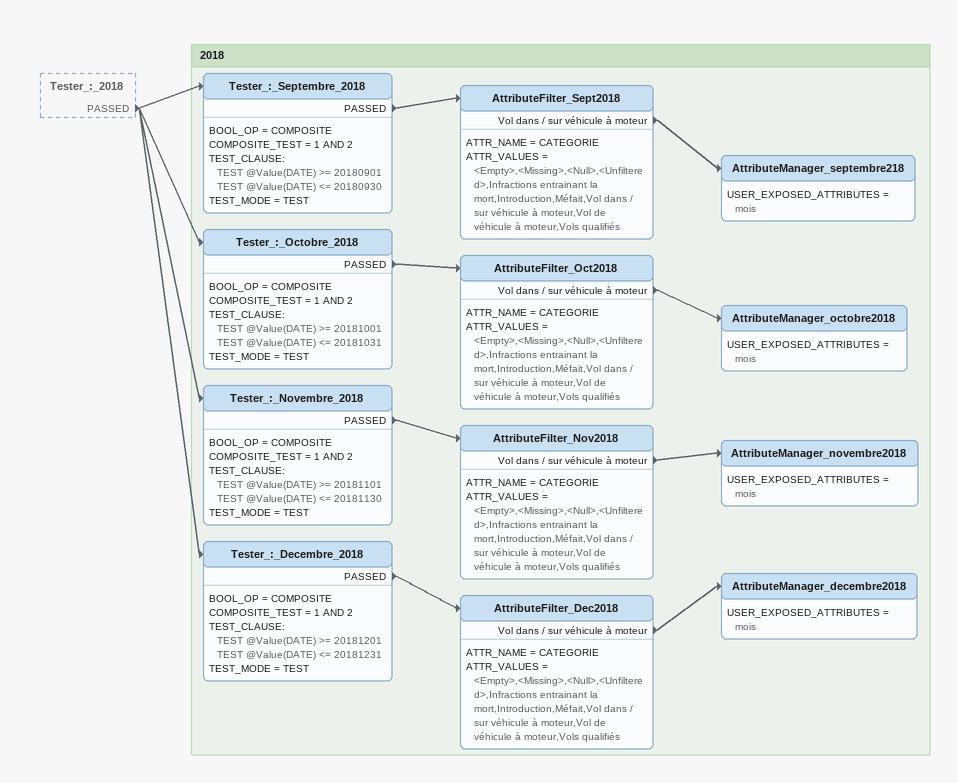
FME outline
Tester_:_2018 [outside]
    PASSED -> Tester_:_Novembre_2018
    PASSED -> Tester_:_Decembre_2018
    PASSED -> Tester_:_Octobre_2018
    PASSED -> Tester_:_Septembre_2018

Bookmark: 2018
Tester_:_Septembre_2018
    BOOL_OP = COMPOSITE
    COMPOSITE_TEST = 1 AND 2
    TEST_CLAUSE:
      TEST @Value(DATE) >= 20180901
      TEST @Value(DATE) <= 20180930
    TEST_MODE = TEST
    PASSED -> AttributeFilter_Sept2018
AttributeFilter_Sept2018
    ATTR_NAME = CATEGORIE
    ATTR_VALUES = <Empty>,<Missing>,<Null>,<Unfiltered>,Infractions entrainant la mort,Introduction,Méfait,Vol dans / sur véhicule à moteur,Vol de véhicule à moteur,Vols qualifiés
    Vol dans / sur véhicule à moteur -> AttributeManager_septembre218
AttributeManager_septembre218
    USER_EXPOSED_ATTRIBUTES = mois
Tester_:_Octobre_2018
    BOOL_OP = COMPOSITE
    COMPOSITE_TEST = 1 AND 2
    TEST_CLAUSE:
      TEST @Value(DATE) >= 20181001
      TEST @Value(DATE) <= 20181031
    TEST_MODE = TEST
    PASSED -> AttributeFilter_Oct2018
AttributeFilter_Oct2018
    ATTR_NAME = CATEGORIE
    ATTR_VALUES = <Empty>,<Missing>,<Null>,<Unfiltered>,Infractions entrainant la mort,Introduction,Méfait,Vol dans / sur véhicule à moteur,Vol de véhicule à moteur,Vols qualifiés
    Vol dans / sur véhicule à moteur -> AttributeManager_octobre2018
AttributeManager_octobre2018
    USER_EXPOSED_ATTRIBUTES = mois
Tester_:_Novembre_2018
    BOOL_OP = COMPOSITE
    COMPOSITE_TEST = 1 AND 2
    TEST_CLAUSE:
      TEST @Value(DATE) >= 20181101
      TEST @Value(DATE) <= 20181130
    TEST_MODE = TEST
    PASSED -> AttributeFilter_Nov2018
AttributeFilter_Nov2018
    ATTR_NAME = CATEGORIE
    ATTR_VALUES = <Empty>,<Missing>,<Null>,<Unfiltered>,Infractions entrainant la mort,Introduction,Méfait,Vol dans / sur véhicule à moteur,Vol de véhicule à moteur,Vols qualifiés
    Vol dans / sur véhicule à moteur -> AttributeManager_novembre2018
AttributeManager_novembre2018
    USER_EXPOSED_ATTRIBUTES = mois
Tester_:_Decembre_2018
    BOOL_OP = COMPOSITE
    COMPOSITE_TEST = 1 AND 2
    TEST_CLAUSE:
      TEST @Value(DATE) >= 20181201
      TEST @Value(DATE) <= 20181231
    TEST_MODE = TEST
    PASSED -> AttributeFilter_Dec2018
AttributeFilter_Dec2018
    ATTR_NAME = CATEGORIE
    ATTR_VALUES = <Empty>,<Missing>,<Null>,<Unfiltered>,Infractions entrainant la mort,Introduction,Méfait,Vol dans / sur véhicule à moteur,Vol de véhicule à moteur,Vols qualifiés
    Vol dans / sur véhicule à moteur -> AttributeManager_decembre2018
AttributeManager_decembre2018
    USER_EXPOSED_ATTRIBUTES = mois
